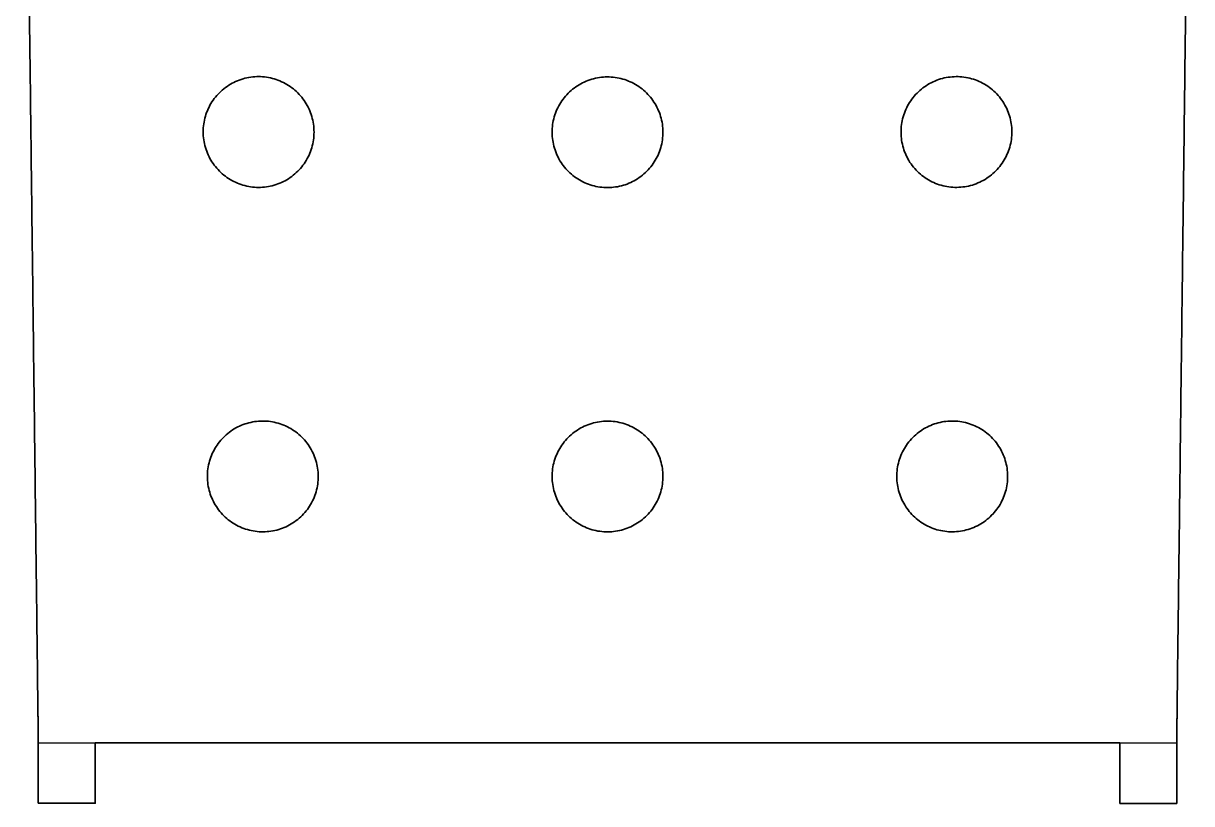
# Model space of a CAD drawing. Header units: millimetres. Extents: x 0 to 1796, y -897 to 808.
# Drawn here: x 212.1 to 602, y -897.3 to -637 of the extents above; entities that cross this region are included whole.
import ezdxf

# ---------------------------------------------------------------- set-up
doc = ezdxf.new("R2010")
doc.units = ezdxf.units.MM
doc.layers.add('Blocks', color=7, linetype='Continuous')
doc.layers.add('Blocks$Inner', color=7, linetype='Continuous', lineweight=25, true_color=0x007f00)
doc.layers.add('Blocks$Outline', color=7, linetype='Continuous', lineweight=35, true_color=0xff3f3f)

# ---------------------------------------------------------------- blocks, each defined once
blk = doc.blocks.new('Balcony Dining Chair Top')
at = {"layer": 'Blocks$Inner'}
blk.add_line((666.15, -316.94), (666.15, -296.82), dxfattribs=at)
for points in [[(324.18, -296.82), (324.18, -316.94), (305.18, -316.94), (305.18, -296.83), (305.18, -296.31)], [(685.16, -296.31), (685.15, -296.83), (685.16, -316.94)]]:
    blk.add_lwpolyline(points, dxfattribs=at)
for points, knots in [([(305.05, -284.44), (304.92, -273.43), (304.78, -262.43), (304.65, -251.42), (304.51, -240.42), (304.38, -229.41), (304.25, -218.41), (304.11, -207.4), (303.98, -196.39), (303.84, -185.39), (303.71, -174.38), (303.57, -163.38), (303.44, -152.37), (303.3, -141.37), (303.17, -130.36), (303.03, -119.35), (302.9, -108.35), (302.77, -97.34), (302.63, -86.34), (302.5, -75.33), (302.36, -64.32), (302.23, -53.32), (302.09, -42.31), (301.96, -31.31), (301.82, -20.3), (301.69, -9.29), (301.55, 1.71), (301.42, 12.72), (301.29, 23.72), (301.15, 34.73), (301.02, 45.74), (300.88, 56.74), (300.75, 67.75), (300.61, 78.75), (300.55, 84.26), (300.48, 89.76), (300.41, 95.26), (300.38, 98.01), (300.34, 100.77), (300.31, 103.52), (300.29, 104.89), (300.28, 106.27), (300.26, 107.64), (300.24, 109.02), (300.23, 110.19), (300.21, 111.78)], [14, 14, 14, 14, 15, 15, 15, 16, 16, 16, 17, 17, 17, 18, 18, 18, 19, 19, 19, 20, 20, 20, 21, 21, 21, 22, 22, 22, 23, 23, 23, 24, 24, 24, 25, 25, 25, 26, 26, 26, 27, 27, 27, 28, 28, 28, 29, 29, 29, 29]), ([(690.12, 111.78), (690.11, 110.18), (690.09, 109.02), (690.07, 107.64), (690.05, 106.27), (690.04, 104.89), (690.02, 103.51), (689.99, 100.76), (689.95, 98.01), (689.92, 95.26), (689.85, 89.76), (689.79, 84.25), (689.72, 78.75), (689.58, 67.75), (689.45, 56.74), (689.31, 45.73), (689.18, 34.73), (689.05, 23.72), (688.91, 12.72), (688.78, 1.71), (688.64, -9.3), (688.51, -20.3), (688.37, -31.31), (688.24, -42.31), (688.1, -53.32), (687.97, -64.33), (687.83, -75.33), (687.7, -86.34), (687.57, -97.34), (687.43, -108.35), (687.3, -119.35), (687.16, -130.36), (687.03, -141.37), (686.89, -152.37), (686.76, -163.38), (686.62, -174.38), (686.49, -185.39), (686.35, -196.4), (686.22, -207.4), (686.09, -218.41), (685.95, -229.41), (685.82, -240.42), (685.68, -251.42), (685.55, -262.43), (685.41, -273.43), (685.28, -284.44)], [217, 217, 217, 217, 218, 218, 218, 219, 219, 219, 220, 220, 220, 221, 221, 221, 222, 222, 222, 223, 223, 223, 224, 224, 224, 225, 225, 225, 226, 226, 226, 227, 227, 227, 228, 228, 228, 229, 229, 229, 230, 230, 230, 231, 231, 231, 232, 232, 232, 232]), ([(360.22, -92.98), (360.22, -94.76), (360.47, -96.49), (360.97, -98.19), (361.47, -99.89), (362.19, -101.49), (363.15, -102.98), (364.11, -104.47), (365.26, -105.79), (366.6, -106.96), (367.93, -108.12), (369.41, -109.07), (371.02, -109.81), (372.63, -110.55), (374.31, -111.04), (376.06, -111.3), (377.82, -111.56), (379.57, -111.56), (381.32, -111.32), (383.08, -111.07), (384.76, -110.58), (386.38, -109.85), (387.99, -109.12), (389.47, -108.17), (390.81, -107.02), (392.16, -105.86), (393.31, -104.54), (394.27, -103.05), (395.23, -101.56), (395.96, -99.97), (396.46, -98.27), (396.96, -96.57), (397.21, -94.83), (397.21, -93.06), (397.21, -91.29), (396.96, -89.55), (396.46, -87.85), (395.96, -86.15), (395.23, -84.56), (394.27, -83.07), (393.32, -81.58), (392.17, -80.25), (390.83, -79.09), (389.49, -77.93), (388.02, -76.98), (386.41, -76.24), (384.8, -75.5), (383.11, -75.01), (381.36, -74.75), (379.61, -74.49), (377.85, -74.49), (376.1, -74.73), (374.34, -74.98), (372.66, -75.47), (371.05, -76.2), (369.43, -76.93), (367.95, -77.87), (366.61, -79.02), (365.27, -80.18), (364.12, -81.5), (363.16, -82.99), (362.19, -84.48), (361.46, -86.08), (360.96, -87.78), (360.46, -89.48), (360.21, -91.21), (360.22, -92.98)], [0, 0, 0, 0, 1, 1, 1, 2, 2, 2, 3, 3, 3, 4, 4, 4, 5, 5, 5, 6, 6, 6, 7, 7, 7, 8, 8, 8, 9, 9, 9, 10, 10, 10, 11, 11, 11, 12, 12, 12, 13, 13, 13, 14, 14, 14, 15, 15, 15, 16, 16, 16, 17, 17, 17, 18, 18, 18, 19, 19, 19, 20, 20, 20, 21, 21, 21, 22, 22, 22, 22]), ([(476.67, -93.19), (476.67, -94.96), (476.93, -96.69), (477.44, -98.39), (477.95, -100.09), (478.69, -101.68), (479.65, -103.16), (480.62, -104.65), (481.78, -105.96), (483.12, -107.12), (484.47, -108.27), (485.95, -109.21), (487.56, -109.93), (489.18, -110.66), (490.86, -111.15), (492.62, -111.39), (494.37, -111.63), (496.12, -111.63), (497.87, -111.37), (499.63, -111.11), (501.31, -110.61), (502.92, -109.87), (504.52, -109.13), (506, -108.17), (507.33, -107.01), (508.67, -105.85), (509.81, -104.52), (510.77, -103.03), (511.72, -101.53), (512.44, -99.94), (512.94, -98.24), (513.43, -96.54), (513.67, -94.8), (513.66, -93.03), (513.66, -91.26), (513.4, -89.52), (512.89, -87.83), (512.38, -86.13), (511.65, -84.54), (510.68, -83.05), (509.71, -81.57), (508.56, -80.25), (507.21, -79.1), (505.87, -77.95), (504.39, -77.01), (502.77, -76.28), (501.15, -75.56), (499.47, -75.07), (497.72, -74.83), (495.96, -74.59), (494.21, -74.59), (492.46, -74.85), (490.7, -75.11), (489.02, -75.61), (487.42, -76.35), (485.81, -77.09), (484.33, -78.04), (483, -79.21), (481.66, -80.37), (480.52, -81.7), (479.56, -83.19), (478.61, -84.68), (477.89, -86.28), (477.39, -87.98), (476.9, -89.68), (476.66, -91.42), (476.67, -93.19)], [0, 0, 0, 0, 1, 1, 1, 2, 2, 2, 3, 3, 3, 4, 4, 4, 5, 5, 5, 6, 6, 6, 7, 7, 7, 8, 8, 8, 9, 9, 9, 10, 10, 10, 11, 11, 11, 12, 12, 12, 13, 13, 13, 14, 14, 14, 15, 15, 15, 16, 16, 16, 17, 17, 17, 18, 18, 18, 19, 19, 19, 20, 20, 20, 21, 21, 21, 22, 22, 22, 22]), ([(593.12, -93.17), (593.13, -94.95), (593.39, -96.68), (593.9, -98.38), (594.41, -100.07), (595.15, -101.66), (596.12, -103.15), (597.09, -104.63), (598.25, -105.94), (599.6, -107.09), (600.95, -108.24), (602.44, -109.17), (604.06, -109.9), (605.68, -110.62), (607.36, -111.09), (609.12, -111.33), (610.87, -111.57), (612.63, -111.55), (614.38, -111.28), (616.13, -111.02), (617.81, -110.51), (619.42, -109.76), (621.02, -109.01), (622.49, -108.05), (623.82, -106.88), (625.15, -105.71), (626.29, -104.38), (627.24, -102.88), (628.19, -101.39), (628.91, -99.79), (629.4, -98.08), (629.89, -96.38), (630.13, -94.64), (630.12, -92.87), (630.11, -91.1), (629.85, -89.37), (629.33, -87.67), (628.82, -85.97), (628.08, -84.38), (627.11, -82.9), (626.15, -81.42), (624.99, -80.1), (623.64, -78.95), (622.29, -77.8), (620.8, -76.87), (619.18, -76.15), (617.56, -75.43), (615.88, -74.95), (614.12, -74.72), (612.36, -74.48), (610.61, -74.5), (608.86, -74.77), (607.11, -75.03), (605.43, -75.54), (603.82, -76.29), (602.22, -77.04), (600.75, -78), (599.42, -79.17), (598.09, -80.34), (596.95, -81.67), (596, -83.16), (595.05, -84.66), (594.33, -86.26), (593.84, -87.96), (593.35, -89.67), (593.11, -91.4), (593.12, -93.17)], [0, 0, 0, 0, 1, 1, 1, 2, 2, 2, 3, 3, 3, 4, 4, 4, 5, 5, 5, 6, 6, 6, 7, 7, 7, 8, 8, 8, 9, 9, 9, 10, 10, 10, 11, 11, 11, 12, 12, 12, 13, 13, 13, 14, 14, 14, 15, 15, 15, 16, 16, 16, 17, 17, 17, 18, 18, 18, 19, 19, 19, 20, 20, 20, 21, 21, 21, 22, 22, 22, 22]), ([(361.62, -207.99), (361.63, -209.76), (361.89, -211.5), (362.4, -213.2), (362.91, -214.89), (363.64, -216.48), (364.61, -217.97), (365.58, -219.45), (366.73, -220.77), (368.08, -221.93), (369.43, -223.08), (370.91, -224.02), (372.52, -224.75), (374.14, -225.47), (375.82, -225.96), (377.58, -226.2), (379.33, -226.45), (381.09, -226.44), (382.84, -226.18), (384.59, -225.92), (386.27, -225.42), (387.88, -224.68), (389.49, -223.93), (390.96, -222.98), (392.3, -221.81), (393.63, -220.65), (394.78, -219.32), (395.73, -217.82), (396.68, -216.33), (397.4, -214.73), (397.9, -213.03), (398.39, -211.33), (398.63, -209.59), (398.62, -207.82), (398.61, -206.04), (398.35, -204.31), (397.84, -202.61), (397.33, -200.92), (396.59, -199.32), (395.63, -197.84), (394.66, -196.35), (393.5, -195.04), (392.16, -193.88), (390.81, -192.73), (389.33, -191.79), (387.71, -191.06), (386.1, -190.34), (384.41, -189.85), (382.66, -189.61), (380.9, -189.36), (379.15, -189.37), (377.39, -189.63), (375.64, -189.89), (373.96, -190.39), (372.35, -191.13), (370.74, -191.87), (369.27, -192.83), (367.94, -193.99), (366.6, -195.16), (365.46, -196.49), (364.51, -197.98), (363.55, -199.48), (362.83, -201.08), (362.34, -202.78), (361.85, -204.48), (361.61, -206.22), (361.62, -207.99)], [0, 0, 0, 0, 1, 1, 1, 2, 2, 2, 3, 3, 3, 4, 4, 4, 5, 5, 5, 6, 6, 6, 7, 7, 7, 8, 8, 8, 9, 9, 9, 10, 10, 10, 11, 11, 11, 12, 12, 12, 13, 13, 13, 14, 14, 14, 15, 15, 15, 16, 16, 16, 17, 17, 17, 18, 18, 18, 19, 19, 19, 20, 20, 20, 21, 21, 21, 22, 22, 22, 22]), ([(476.67, -208.01), (476.67, -209.78), (476.93, -211.51), (477.44, -213.21), (477.95, -214.91), (478.68, -216.5), (479.65, -217.98), (480.62, -219.47), (481.77, -220.79), (483.12, -221.94), (484.46, -223.09), (485.94, -224.03), (487.56, -224.76), (489.17, -225.49), (490.86, -225.97), (492.61, -226.22), (494.37, -226.46), (496.12, -226.45), (497.87, -226.19), (499.63, -225.94), (501.31, -225.44), (502.91, -224.69), (504.52, -223.95), (506, -223), (507.33, -221.84), (508.67, -220.67), (509.81, -219.35), (510.77, -217.85), (511.72, -216.36), (512.44, -214.76), (512.94, -213.06), (513.43, -211.36), (513.67, -209.62), (513.66, -207.85), (513.66, -206.08), (513.4, -204.34), (512.89, -202.65), (512.38, -200.95), (511.65, -199.36), (510.68, -197.87), (509.72, -196.39), (508.56, -195.07), (507.22, -193.92), (505.87, -192.77), (504.39, -191.83), (502.77, -191.1), (501.16, -190.37), (499.47, -189.89), (497.72, -189.64), (495.96, -189.4), (494.21, -189.4), (492.46, -189.66), (490.71, -189.92), (489.03, -190.42), (487.42, -191.16), (485.81, -191.9), (484.33, -192.86), (483, -194.02), (481.66, -195.18), (480.52, -196.51), (479.57, -198), (478.61, -199.5), (477.89, -201.09), (477.4, -202.8), (476.9, -204.5), (476.66, -206.23), (476.67, -208.01)], [0, 0, 0, 0, 1, 1, 1, 2, 2, 2, 3, 3, 3, 4, 4, 4, 5, 5, 5, 6, 6, 6, 7, 7, 7, 8, 8, 8, 9, 9, 9, 10, 10, 10, 11, 11, 11, 12, 12, 12, 13, 13, 13, 14, 14, 14, 15, 15, 15, 16, 16, 16, 17, 17, 17, 18, 18, 18, 19, 19, 19, 20, 20, 20, 21, 21, 21, 22, 22, 22, 22]), ([(591.71, -208.03), (591.72, -209.8), (591.99, -211.54), (592.5, -213.23), (593.01, -214.93), (593.75, -216.52), (594.72, -218), (595.69, -219.49), (596.85, -220.8), (598.19, -221.95), (599.54, -223.1), (601.02, -224.04), (602.64, -224.76), (604.26, -225.49), (605.95, -225.97), (607.7, -226.21), (609.46, -226.45), (611.21, -226.44), (612.96, -226.17), (614.72, -225.91), (616.4, -225.4), (618, -224.66), (619.61, -223.91), (621.08, -222.95), (622.41, -221.79), (623.74, -220.62), (624.89, -219.29), (625.84, -217.79), (626.78, -216.29), (627.5, -214.69), (627.99, -212.99), (628.48, -211.29), (628.72, -209.55), (628.71, -207.78), (628.7, -206.01), (628.44, -204.27), (627.93, -202.57), (627.42, -200.88), (626.68, -199.29), (625.71, -197.8), (624.74, -196.32), (623.58, -195), (622.23, -193.85), (620.89, -192.7), (619.4, -191.76), (617.79, -191.04), (616.17, -190.32), (614.48, -189.84), (612.73, -189.6), (610.97, -189.36), (609.22, -189.37), (607.46, -189.64), (605.71, -189.9), (604.03, -190.41), (602.43, -191.15), (600.82, -191.9), (599.35, -192.85), (598.02, -194.02), (596.68, -195.19), (595.54, -196.52), (594.59, -198.02), (593.64, -199.51), (592.92, -201.11), (592.43, -202.82), (591.94, -204.52), (591.7, -206.26), (591.71, -208.03)], [0, 0, 0, 0, 1, 1, 1, 2, 2, 2, 3, 3, 3, 4, 4, 4, 5, 5, 5, 6, 6, 6, 7, 7, 7, 8, 8, 8, 9, 9, 9, 10, 10, 10, 11, 11, 11, 12, 12, 12, 13, 13, 13, 14, 14, 14, 15, 15, 15, 16, 16, 16, 17, 17, 17, 18, 18, 18, 19, 19, 19, 20, 20, 20, 21, 21, 21, 22, 22, 22, 22]), ([(305.18, -296.31), (305.18, -296.29), (305.17, -296.23), (305.17, -296.15), (305.17, -296.06), (305.17, -295.94), (305.17, -295.8), (305.17, -295.65), (305.17, -295.47), (305.17, -295.26), (305.16, -295.05), (305.16, -294.81), (305.16, -294.55), (305.16, -294.28), (305.15, -293.99), (305.15, -293.67), (305.15, -293.35), (305.14, -293.01), (305.14, -292.64), (305.14, -292.28), (305.13, -291.89), (305.13, -291.48), (305.12, -291.08), (305.12, -290.65), (305.11, -290.21), (305.11, -289.77), (305.1, -289.31), (305.1, -288.85), (305.09, -288.38), (305.09, -287.9), (305.08, -287.41), (305.08, -286.93), (305.07, -286.43), (305.07, -285.94), (305.06, -285.44), (305.06, -284.88), (305.05, -284.44)], [2, 2, 2, 2, 3, 3, 3, 4, 4, 4, 5, 5, 5, 6, 6, 6, 7, 7, 7, 8, 8, 8, 9, 9, 9, 10, 10, 10, 11, 11, 11, 12, 12, 12, 13, 13, 13, 14, 14, 14, 14]), ([(685.28, -284.44), (685.27, -284.88), (685.27, -285.44), (685.26, -285.94), (685.26, -286.43), (685.25, -286.93), (685.25, -287.41), (685.24, -287.9), (685.24, -288.38), (685.23, -288.85), (685.23, -289.31), (685.22, -289.77), (685.22, -290.21), (685.21, -290.65), (685.21, -291.08), (685.2, -291.48), (685.2, -291.89), (685.2, -292.28), (685.19, -292.64), (685.19, -293.01), (685.19, -293.35), (685.18, -293.67), (685.18, -293.99), (685.18, -294.28), (685.17, -294.55), (685.17, -294.81), (685.17, -295.05), (685.17, -295.26), (685.16, -295.47), (685.16, -295.65), (685.16, -295.8), (685.16, -295.94), (685.16, -296.06), (685.16, -296.15), (685.16, -296.23), (685.16, -296.29), (685.16, -296.31)], [232, 232, 232, 232, 233, 233, 233, 234, 234, 234, 235, 235, 235, 236, 236, 236, 237, 237, 237, 238, 238, 238, 239, 239, 239, 240, 240, 240, 241, 241, 241, 242, 242, 242, 243, 243, 243, 244, 244, 244, 244]), ([(305.18, -296.82), (307.55, -296.82), (309.93, -296.82), (312.3, -296.82), (314.68, -296.82), (317.06, -296.82), (319.43, -296.82), (320.94, -296.82), (322.44, -296.82), (323.95, -296.82)], [0, 0, 0, 0, 1, 1, 1, 2, 2, 2, 3, 3, 3, 3]), ([(323.95, -296.82), (324.82, -296.82), (325.69, -296.82), (326.56, -296.82), (328.06, -296.82), (329.56, -296.82), (331.06, -296.82), (332.56, -296.82), (334.06, -296.82), (335.56, -296.82), (337.05, -296.82), (338.55, -296.82), (340.05, -296.82), (374.52, -296.82), (408.99, -296.82), (443.46, -296.82), (477.93, -296.82), (512.4, -296.82), (546.87, -296.82), (581.34, -296.82), (615.81, -296.82), (650.28, -296.82), (651.78, -296.82), (653.28, -296.82), (654.78, -296.82), (656.28, -296.82), (657.77, -296.82), (659.27, -296.82), (660.77, -296.82), (662.27, -296.82), (663.77, -296.82), (664.65, -296.82), (665.53, -296.82), (666.4, -296.82)], [3, 3, 3, 3, 4, 4, 4, 5, 5, 5, 6, 6, 6, 7, 7, 7, 8, 8, 8, 9, 9, 9, 10, 10, 10, 11, 11, 11, 12, 12, 12, 13, 13, 13, 14, 14, 14, 14]), ([(666.4, -296.82), (667.9, -296.82), (669.4, -296.82), (670.9, -296.82), (673.27, -296.82), (675.65, -296.82), (678.03, -296.82), (680.4, -296.82), (682.78, -296.82), (685.15, -296.82)], [14, 14, 14, 14, 15, 15, 15, 16, 16, 16, 17, 17, 17, 17])]:
    blk.add_open_spline(points, degree=3, knots=knots, dxfattribs=at)
blk.add_open_spline([(685.15, -317.05), (678.82, -317.05), (672.49, -317.05), (666.15, -317.05)], degree=3, dxfattribs=at)
at = {"layer": 'Blocks$Outline'}
for points in [[(305.18, -296.31), (305.18, -296.83), (305.18, -316.94)], [(685.16, -316.94), (685.15, -296.83), (685.16, -296.31)], [(305.18, -316.94), (324.18, -316.94), (324.18, -296.82)], [(324.18, -296.82), (326.56, -296.82), (331.06, -296.82), (335.56, -296.82), (340.05, -296.82), (443.46, -296.82), (546.87, -296.82), (650.28, -296.82), (654.78, -296.82), (659.27, -296.82), (663.77, -296.82), (666.15, -296.82)], [(666.15, -296.82), (666.15, -316.94)], [(666.15, -317.05), (685.15, -317.05)]]:
    blk.add_lwpolyline(points, dxfattribs=at)
for points, knots in [([(300.26, 107.81), (300.26, 107.76), (300.26, 107.7), (300.26, 107.64), (300.28, 106.27), (300.29, 104.89), (300.31, 103.52), (300.34, 100.77), (300.38, 98.01), (300.41, 95.26), (300.48, 89.76), (300.55, 84.26), (300.61, 78.75), (300.75, 67.75), (300.88, 56.74), (301.02, 45.74), (301.15, 34.73), (301.29, 23.72), (301.42, 12.72), (301.55, 1.71), (301.69, -9.29), (301.82, -20.3), (301.96, -31.31), (302.09, -42.31), (302.23, -53.32), (302.36, -64.32), (302.5, -75.33), (302.63, -86.34), (302.77, -97.34), (302.9, -108.35), (303.03, -119.35), (303.17, -130.36), (303.3, -141.37), (303.44, -152.37), (303.57, -163.38), (303.71, -174.38), (303.84, -185.39), (303.98, -196.39), (304.11, -207.4), (304.25, -218.41), (304.38, -229.41), (304.51, -240.42), (304.65, -251.42), (304.78, -262.43), (304.92, -273.43), (305.05, -284.44)], [0.959231, 0.959231, 0.959231, 0.959231, 1, 1, 1, 2, 2, 2, 3, 3, 3, 4, 4, 4, 5, 5, 5, 6, 6, 6, 7, 7, 7, 8, 8, 8, 9, 9, 9, 10, 10, 10, 11, 11, 11, 12, 12, 12, 13, 13, 13, 14, 14, 14, 15, 15, 15, 15]), ([(685.28, -284.44), (685.41, -273.43), (685.55, -262.43), (685.68, -251.42), (685.82, -240.42), (685.95, -229.41), (686.09, -218.41), (686.22, -207.4), (686.35, -196.4), (686.49, -185.39), (686.62, -174.38), (686.76, -163.38), (686.89, -152.37), (687.03, -141.37), (687.16, -130.36), (687.3, -119.35), (687.43, -108.35), (687.57, -97.34), (687.7, -86.34), (687.83, -75.33), (687.97, -64.33), (688.1, -53.32), (688.24, -42.31), (688.37, -31.31), (688.51, -20.3), (688.64, -9.3), (688.78, 1.71), (688.91, 12.72), (689.05, 23.72), (689.18, 34.73), (689.31, 45.73), (689.45, 56.74), (689.58, 67.75), (689.72, 78.75), (689.79, 84.25), (689.85, 89.76), (689.92, 95.26), (689.95, 98.01), (689.99, 100.76), (690.02, 103.51), (690.04, 104.89), (690.05, 106.27), (690.07, 107.64), (690.07, 107.7), (690.07, 107.75), (690.07, 107.81)], [-15, -15, -15, -15, -14, -14, -14, -13, -13, -13, -12, -12, -12, -11, -11, -11, -10, -10, -10, -9, -9, -9, -8, -8, -8, -7, -7, -7, -6, -6, -6, -5, -5, -5, -4, -4, -4, -3, -3, -3, -2, -2, -2, -1, -1, -1, -0.95873, -0.95873, -0.95873, -0.95873]), ([(360.22, -92.98), (360.21, -91.21), (360.46, -89.48), (360.96, -87.78), (361.46, -86.08), (362.19, -84.48), (363.16, -82.99), (364.12, -81.5), (365.27, -80.18), (366.61, -79.02), (367.95, -77.87), (369.43, -76.93), (371.05, -76.2), (372.66, -75.47), (374.34, -74.98), (376.1, -74.73), (377.85, -74.49), (379.61, -74.49), (381.36, -74.75), (383.11, -75.01), (384.8, -75.5), (386.41, -76.24), (388.02, -76.98), (389.49, -77.93), (390.83, -79.09), (392.17, -80.25), (393.32, -81.58), (394.27, -83.07), (395.23, -84.56), (395.96, -86.15), (396.46, -87.85), (396.96, -89.55), (397.21, -91.29), (397.21, -93.06), (397.21, -94.83), (396.96, -96.57), (396.46, -98.27), (395.96, -99.97), (395.23, -101.56), (394.27, -103.05), (393.31, -104.54), (392.16, -105.86), (390.81, -107.02), (389.47, -108.17), (387.99, -109.12), (386.38, -109.85), (384.76, -110.58), (383.08, -111.07), (381.32, -111.32), (379.57, -111.56), (377.82, -111.56), (376.06, -111.3), (374.31, -111.04), (372.63, -110.55), (371.02, -109.81), (369.41, -109.07), (367.93, -108.12), (366.6, -106.96), (365.26, -105.79), (364.11, -104.47), (363.15, -102.98), (362.19, -101.49), (361.47, -99.89), (360.97, -98.19), (360.47, -96.49), (360.22, -94.76), (360.22, -92.98)], [-22, -22, -22, -22, -21, -21, -21, -20, -20, -20, -19, -19, -19, -18, -18, -18, -17, -17, -17, -16, -16, -16, -15, -15, -15, -14, -14, -14, -13, -13, -13, -12, -12, -12, -11, -11, -11, -10, -10, -10, -9, -9, -9, -8, -8, -8, -7, -7, -7, -6, -6, -6, -5, -5, -5, -4, -4, -4, -3, -3, -3, -2, -2, -2, -1, -1, -1, 0, 0, 0, 0]), ([(476.67, -93.19), (476.66, -91.42), (476.9, -89.68), (477.39, -87.98), (477.89, -86.28), (478.61, -84.68), (479.56, -83.19), (480.52, -81.7), (481.66, -80.37), (483, -79.21), (484.33, -78.04), (485.81, -77.09), (487.42, -76.35), (489.02, -75.61), (490.7, -75.11), (492.46, -74.85), (494.21, -74.59), (495.96, -74.59), (497.72, -74.83), (499.47, -75.07), (501.15, -75.56), (502.77, -76.28), (504.39, -77.01), (505.87, -77.95), (507.21, -79.1), (508.56, -80.25), (509.71, -81.57), (510.68, -83.05), (511.65, -84.54), (512.38, -86.13), (512.89, -87.83), (513.4, -89.52), (513.66, -91.26), (513.66, -93.03), (513.67, -94.8), (513.43, -96.54), (512.94, -98.24), (512.44, -99.94), (511.72, -101.53), (510.77, -103.03), (509.81, -104.52), (508.67, -105.85), (507.33, -107.01), (506, -108.17), (504.52, -109.13), (502.92, -109.87), (501.31, -110.61), (499.63, -111.11), (497.87, -111.37), (496.12, -111.63), (494.37, -111.63), (492.62, -111.39), (490.86, -111.15), (489.18, -110.66), (487.56, -109.93), (485.95, -109.21), (484.47, -108.27), (483.12, -107.12), (481.78, -105.96), (480.62, -104.65), (479.65, -103.16), (478.69, -101.68), (477.95, -100.09), (477.44, -98.39), (476.93, -96.69), (476.67, -94.96), (476.67, -93.19)], [-22, -22, -22, -22, -21, -21, -21, -20, -20, -20, -19, -19, -19, -18, -18, -18, -17, -17, -17, -16, -16, -16, -15, -15, -15, -14, -14, -14, -13, -13, -13, -12, -12, -12, -11, -11, -11, -10, -10, -10, -9, -9, -9, -8, -8, -8, -7, -7, -7, -6, -6, -6, -5, -5, -5, -4, -4, -4, -3, -3, -3, -2, -2, -2, -1, -1, -1, 0, 0, 0, 0]), ([(593.12, -93.17), (593.11, -91.4), (593.35, -89.67), (593.84, -87.96), (594.33, -86.26), (595.05, -84.66), (596, -83.16), (596.95, -81.67), (598.09, -80.34), (599.42, -79.17), (600.75, -78), (602.22, -77.04), (603.82, -76.29), (605.43, -75.54), (607.11, -75.03), (608.86, -74.77), (610.61, -74.5), (612.36, -74.48), (614.12, -74.72), (615.88, -74.95), (617.56, -75.43), (619.18, -76.15), (620.8, -76.87), (622.29, -77.8), (623.64, -78.95), (624.99, -80.1), (626.15, -81.42), (627.11, -82.9), (628.08, -84.38), (628.82, -85.97), (629.33, -87.67), (629.85, -89.37), (630.11, -91.1), (630.12, -92.87), (630.13, -94.64), (629.89, -96.38), (629.4, -98.08), (628.91, -99.79), (628.19, -101.39), (627.24, -102.88), (626.29, -104.38), (625.15, -105.71), (623.82, -106.88), (622.49, -108.05), (621.02, -109.01), (619.42, -109.76), (617.81, -110.51), (616.13, -111.02), (614.38, -111.28), (612.63, -111.55), (610.87, -111.57), (609.12, -111.33), (607.36, -111.09), (605.68, -110.62), (604.06, -109.9), (602.44, -109.17), (600.95, -108.24), (599.6, -107.09), (598.25, -105.94), (597.09, -104.63), (596.12, -103.15), (595.15, -101.66), (594.41, -100.07), (593.9, -98.38), (593.39, -96.68), (593.13, -94.95), (593.12, -93.17)], [-22, -22, -22, -22, -21, -21, -21, -20, -20, -20, -19, -19, -19, -18, -18, -18, -17, -17, -17, -16, -16, -16, -15, -15, -15, -14, -14, -14, -13, -13, -13, -12, -12, -12, -11, -11, -11, -10, -10, -10, -9, -9, -9, -8, -8, -8, -7, -7, -7, -6, -6, -6, -5, -5, -5, -4, -4, -4, -3, -3, -3, -2, -2, -2, -1, -1, -1, 0, 0, 0, 0]), ([(361.62, -207.99), (361.61, -206.22), (361.85, -204.48), (362.34, -202.78), (362.83, -201.08), (363.55, -199.48), (364.51, -197.98), (365.46, -196.49), (366.6, -195.16), (367.94, -193.99), (369.27, -192.83), (370.74, -191.87), (372.35, -191.13), (373.96, -190.39), (375.64, -189.89), (377.39, -189.63), (379.15, -189.37), (380.9, -189.36), (382.66, -189.61), (384.41, -189.85), (386.1, -190.34), (387.71, -191.06), (389.33, -191.79), (390.81, -192.73), (392.16, -193.88), (393.5, -195.04), (394.66, -196.35), (395.63, -197.84), (396.59, -199.32), (397.33, -200.92), (397.84, -202.61), (398.35, -204.31), (398.61, -206.04), (398.62, -207.82), (398.63, -209.59), (398.39, -211.33), (397.9, -213.03), (397.4, -214.73), (396.68, -216.33), (395.73, -217.82), (394.78, -219.32), (393.63, -220.65), (392.3, -221.81), (390.96, -222.98), (389.49, -223.93), (387.88, -224.68), (386.27, -225.42), (384.59, -225.92), (382.84, -226.18), (381.09, -226.44), (379.33, -226.45), (377.58, -226.2), (375.82, -225.96), (374.14, -225.47), (372.52, -224.75), (370.91, -224.02), (369.43, -223.08), (368.08, -221.93), (366.73, -220.77), (365.58, -219.45), (364.61, -217.97), (363.64, -216.48), (362.91, -214.89), (362.4, -213.2), (361.89, -211.5), (361.63, -209.76), (361.62, -207.99)], [-22, -22, -22, -22, -21, -21, -21, -20, -20, -20, -19, -19, -19, -18, -18, -18, -17, -17, -17, -16, -16, -16, -15, -15, -15, -14, -14, -14, -13, -13, -13, -12, -12, -12, -11, -11, -11, -10, -10, -10, -9, -9, -9, -8, -8, -8, -7, -7, -7, -6, -6, -6, -5, -5, -5, -4, -4, -4, -3, -3, -3, -2, -2, -2, -1, -1, -1, 0, 0, 0, 0]), ([(476.67, -208.01), (476.66, -206.23), (476.9, -204.5), (477.4, -202.8), (477.89, -201.09), (478.61, -199.5), (479.57, -198), (480.52, -196.51), (481.66, -195.18), (483, -194.02), (484.33, -192.86), (485.81, -191.9), (487.42, -191.16), (489.03, -190.42), (490.71, -189.92), (492.46, -189.66), (494.21, -189.4), (495.96, -189.4), (497.72, -189.64), (499.47, -189.89), (501.16, -190.37), (502.77, -191.1), (504.39, -191.83), (505.87, -192.77), (507.22, -193.92), (508.56, -195.07), (509.72, -196.39), (510.68, -197.87), (511.65, -199.36), (512.38, -200.95), (512.89, -202.65), (513.4, -204.34), (513.66, -206.08), (513.66, -207.85), (513.67, -209.62), (513.43, -211.36), (512.94, -213.06), (512.44, -214.76), (511.72, -216.36), (510.77, -217.85), (509.81, -219.35), (508.67, -220.67), (507.33, -221.84), (506, -223), (504.52, -223.95), (502.91, -224.69), (501.31, -225.44), (499.63, -225.94), (497.87, -226.19), (496.12, -226.45), (494.37, -226.46), (492.61, -226.22), (490.86, -225.97), (489.17, -225.49), (487.56, -224.76), (485.94, -224.03), (484.46, -223.09), (483.12, -221.94), (481.77, -220.79), (480.62, -219.47), (479.65, -217.98), (478.68, -216.5), (477.95, -214.91), (477.44, -213.21), (476.93, -211.51), (476.67, -209.78), (476.67, -208.01)], [-22, -22, -22, -22, -21, -21, -21, -20, -20, -20, -19, -19, -19, -18, -18, -18, -17, -17, -17, -16, -16, -16, -15, -15, -15, -14, -14, -14, -13, -13, -13, -12, -12, -12, -11, -11, -11, -10, -10, -10, -9, -9, -9, -8, -8, -8, -7, -7, -7, -6, -6, -6, -5, -5, -5, -4, -4, -4, -3, -3, -3, -2, -2, -2, -1, -1, -1, 0, 0, 0, 0]), ([(591.71, -208.03), (591.7, -206.26), (591.94, -204.52), (592.43, -202.82), (592.92, -201.11), (593.64, -199.51), (594.59, -198.02), (595.54, -196.52), (596.68, -195.19), (598.02, -194.02), (599.35, -192.85), (600.82, -191.9), (602.43, -191.15), (604.03, -190.41), (605.71, -189.9), (607.46, -189.64), (609.22, -189.37), (610.97, -189.36), (612.73, -189.6), (614.48, -189.84), (616.17, -190.32), (617.79, -191.04), (619.4, -191.76), (620.89, -192.7), (622.23, -193.85), (623.58, -195), (624.74, -196.32), (625.71, -197.8), (626.68, -199.29), (627.42, -200.88), (627.93, -202.57), (628.44, -204.27), (628.7, -206.01), (628.71, -207.78), (628.72, -209.55), (628.48, -211.29), (627.99, -212.99), (627.5, -214.69), (626.78, -216.29), (625.84, -217.79), (624.89, -219.29), (623.74, -220.62), (622.41, -221.79), (621.08, -222.95), (619.61, -223.91), (618, -224.66), (616.4, -225.4), (614.72, -225.91), (612.96, -226.17), (611.21, -226.44), (609.46, -226.45), (607.7, -226.21), (605.95, -225.97), (604.26, -225.49), (602.64, -224.76), (601.02, -224.04), (599.54, -223.1), (598.19, -221.95), (596.85, -220.8), (595.69, -219.49), (594.72, -218), (593.75, -216.52), (593.01, -214.93), (592.5, -213.23), (591.99, -211.54), (591.72, -209.8), (591.71, -208.03)], [-22, -22, -22, -22, -21, -21, -21, -20, -20, -20, -19, -19, -19, -18, -18, -18, -17, -17, -17, -16, -16, -16, -15, -15, -15, -14, -14, -14, -13, -13, -13, -12, -12, -12, -11, -11, -11, -10, -10, -10, -9, -9, -9, -8, -8, -8, -7, -7, -7, -6, -6, -6, -5, -5, -5, -4, -4, -4, -3, -3, -3, -2, -2, -2, -1, -1, -1, 0, 0, 0, 0]), ([(305.05, -284.44), (305.06, -284.88), (305.06, -285.44), (305.07, -285.94), (305.07, -286.43), (305.08, -286.93), (305.08, -287.41), (305.09, -287.9), (305.09, -288.38), (305.1, -288.85), (305.1, -289.31), (305.11, -289.77), (305.11, -290.21), (305.12, -290.65), (305.12, -291.08), (305.13, -291.48), (305.13, -291.89), (305.14, -292.28), (305.14, -292.64), (305.14, -293.01), (305.15, -293.35), (305.15, -293.67), (305.15, -293.99), (305.16, -294.28), (305.16, -294.55), (305.16, -294.81), (305.16, -295.05), (305.17, -295.26), (305.17, -295.47), (305.17, -295.65), (305.17, -295.8), (305.17, -295.94), (305.17, -296.06), (305.17, -296.15), (305.17, -296.23), (305.18, -296.29), (305.18, -296.31)], [0, 0, 0, 0, 1, 1, 1, 2, 2, 2, 3, 3, 3, 4, 4, 4, 5, 5, 5, 6, 6, 6, 7, 7, 7, 8, 8, 8, 9, 9, 9, 10, 10, 10, 11, 11, 11, 12, 12, 12, 12]), ([(685.16, -296.31), (685.16, -296.29), (685.16, -296.23), (685.16, -296.15), (685.16, -296.06), (685.16, -295.94), (685.16, -295.8), (685.16, -295.65), (685.16, -295.47), (685.17, -295.26), (685.17, -295.05), (685.17, -294.81), (685.17, -294.55), (685.18, -294.28), (685.18, -293.99), (685.18, -293.67), (685.19, -293.35), (685.19, -293.01), (685.19, -292.64), (685.2, -292.28), (685.2, -291.89), (685.2, -291.48), (685.21, -291.08), (685.21, -290.65), (685.22, -290.21), (685.22, -289.77), (685.23, -289.31), (685.23, -288.85), (685.24, -288.38), (685.24, -287.9), (685.25, -287.41), (685.25, -286.93), (685.26, -286.43), (685.26, -285.94), (685.27, -285.44), (685.27, -284.88), (685.28, -284.44)], [-12, -12, -12, -12, -11, -11, -11, -10, -10, -10, -9, -9, -9, -8, -8, -8, -7, -7, -7, -6, -6, -6, -5, -5, -5, -4, -4, -4, -3, -3, -3, -2, -2, -2, -1, -1, -1, 0, 0, 0, 0])]:
    blk.add_open_spline(points, degree=3, knots=knots, dxfattribs=at)
for points in [[(666.15, -316.94), (666.15, -317), (666.15, -317.05), (666.15, -317.05)], [(685.15, -317.05), (685.15, -317.05), (685.15, -317), (685.16, -316.94)]]:
    blk.add_open_spline(points, degree=3, dxfattribs=at)

msp = doc.modelspace()

# ---------------------------------------------------------------- block references
at = {"layer": 'Blocks'}
msp.add_blockref('Balcony Dining Chair Top', (-88.14, -580.22), dxfattribs=at)

doc.saveas('drawing.dxf')
